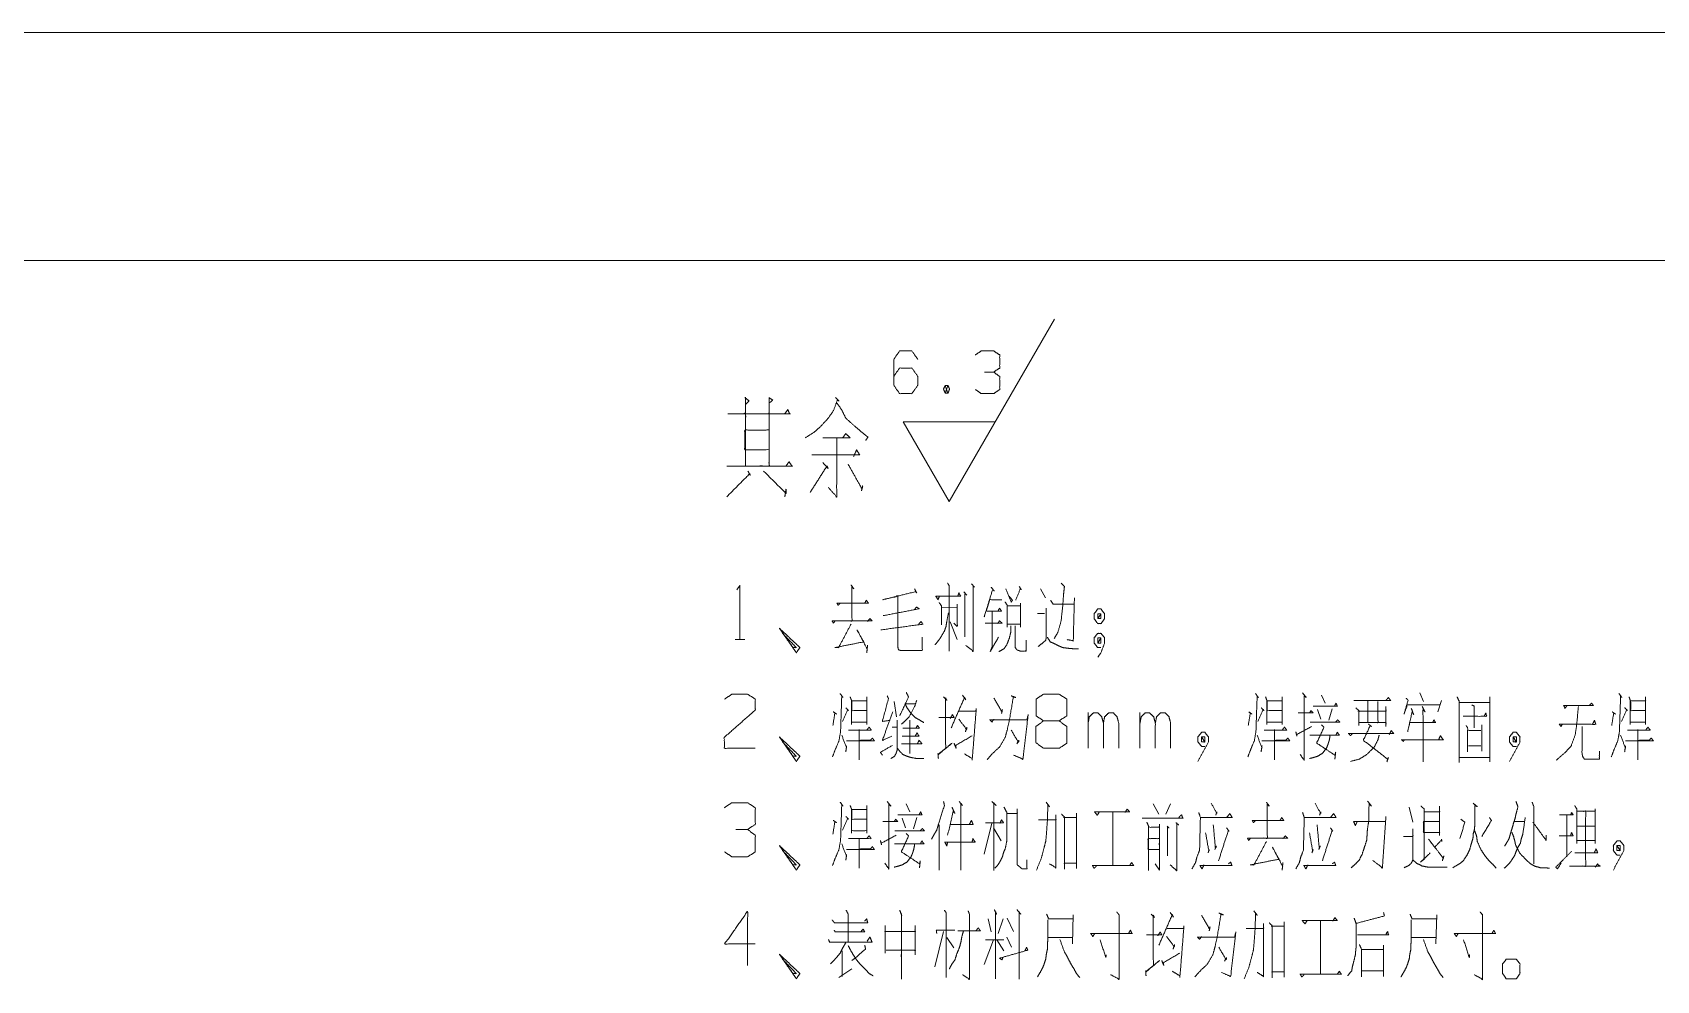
# Model space of a CAD drawing. Header units: millimetres. Extents: x 0 to 841, y 0 to 594.
# Drawn here: x 700.4 to 771.6, y 552.4 to 594 of the extents above; entities that cross this region are included whole.
import ezdxf

# ---------------------------------------------------------------- set-up
doc = ezdxf.new("R2010")
doc.units = ezdxf.units.MM
doc.layers.add('101', color=7, linetype='Continuous', true_color=0xffffff)

msp = doc.modelspace()

# ---------------------------------------------------------------- linework, layer by layer
at = {"layer": '101', "color": 133, "linetype": 'Continuous', "lineweight": 18}
for p, q in [((841, 594), (0, 594)), ((831, 584), (25, 584))]:
    msp.add_line(p, q, dxfattribs=at)
at = {"layer": '101', "color": 43, "linetype": 'Continuous', "lineweight": 18}
for p, q in [((740.567, 573.435), (745.183, 581.435)), ((740.387, 578.525), (740.512, 578.19)), ((738.548, 576.935), (742.587, 576.935)), ((740.567, 573.435), (738.548, 576.935))]:
    msp.add_line(p, q, dxfattribs=at)
at = {"layer": '101', "color": 72, "linetype": 'Continuous', "lineweight": 18}
for p, q in [((741.539, 569.838), (741.68, 569.688)), ((741.203, 569.488), (741.344, 569.338)), ((741.256, 569.388), (741.256, 567.513)), ((744.572, 569.613), (744.784, 569.213)), ((740.249, 568.788), (740.92, 568.813)), ((744.43, 568.538), (744.749, 568.538)), ((740.602, 568.163), (740.92, 567.388)), ((731.178, 567.388), (731.602, 567.388)), ((738.149, 564.675), (738.255, 564)), ((756.891, 564.95), (757.05, 564.6)), ((761.196, 565.05), (761.356, 564.675)), ((762.151, 564.725), (761.992, 564.225)), ((764.268, 564.875), (764.268, 562.025)), ((738.626, 564.575), (739.086, 564.575)), ((746.654, 562.625), (746.654, 564.2)), ((748.93, 562.625), (748.93, 564.2)), ((756.714, 564.325), (756.856, 563.9)), ((757.35, 564.35), (757.209, 563.85)), ((762.925, 564.625), (764.286, 564.625)), ((738.061, 563.55), (738.29, 563.55)), ((738.838, 563.85), (738.838, 562.4)), ((763.332, 563.4), (763.879, 563.4)), ((763.915, 563.65), (763.915, 562.5)), ((763.332, 562.725), (763.879, 562.725)), ((762.96, 562.225), (764.286, 562.225)), ((738.679, 560.188), (738.838, 559.838)), ((747.732, 559.838), (747.732, 557.488)), ((747.732, 559.813), (747.732, 557.488)), ((749.514, 560.188), (749.761, 559.738)), ((750.274, 560.188), (750.062, 559.738)), ((760.737, 560.038), (760.896, 559.388)), ((767.637, 559.688), (767.637, 557.863)), ((738.502, 559.563), (738.644, 559.138)), ((739.139, 559.588), (738.997, 559.088)), ((740.125, 559.263), (740.125, 557.288)), ((742.437, 559.338), (742.101, 557.988)), ((742.507, 559.138), (742.843, 558.563)), ((765.361, 559.413), (765.785, 559.413)), ((768.079, 559.213), (768.857, 559.213)), ((749.602, 557.563), (749.779, 557.288)), ((742.278, 555.15), (742.401, 554.575)), ((742.932, 555.15), (742.719, 554.5)), ((743.108, 555.175), (743.391, 554.6)), ((746.003, 555.325), (745.968, 554.05)), ((756.838, 555.075), (756.838, 552.725)), ((756.838, 555.05), (756.838, 552.725)), ((761.939, 555.325), (761.903, 554.05)), ((740.319, 554.6), (739.93, 553.05)), ((740.461, 554.325), (740.761, 553.875)), ((742.507, 554.225), (742.101, 553.15)), ((742.154, 554.225), (742.967, 554.225)), ((742.649, 554.225), (742.967, 553.75)), ((743.091, 554.35), (743.303, 553.9)), ((744.908, 554.325), (745.986, 554.325)), ((759.609, 554), (759.609, 552.625)), ((760.843, 554.325), (761.921, 554.325)), ((735.872, 553.75), (735.872, 552.625)), ((758.655, 553.8), (759.609, 553.8)), ((735.731, 552.575), (736.297, 552.95)), ((758.655, 552.875), (759.627, 552.875))]:
    msp.add_line(p, q, dxfattribs=at)
at = {"layer": '101', "color": 43, "linetype": 'Continuous', "lineweight": 18}
for points, knots in [([(738.135, 578.919), (738.386, 579.293), (738.929, 579.293), (739.193, 578.919), (739.193, 578.545), (738.929, 578.171), (738.386, 578.171), (738.135, 578.545), (738.135, 579.667), (738.386, 580.041), (738.929, 580.041), (739.193, 579.667)], [0, 0, 0.076957, 0.169761, 0.248073, 0.312018, 0.39033, 0.483134, 0.560091, 0.751927, 0.828884, 0.921688, 1, 1]), ([(742.514, 579.116), (742.778, 579.293), (742.778, 579.864), (742.514, 580.041), (741.971, 580.041), (741.706, 579.864)], [0, 0, 0.153866, 0.429852, 0.583718, 0.846134, 1, 1]), ([(741.72, 578.348), (741.971, 578.171), (742.514, 578.171), (742.778, 578.348), (742.778, 578.919), (742.514, 579.116), (742.11, 579.116)], [0, 0, 0.124117, 0.343691, 0.472437, 0.703366, 0.836716, 1, 1]), ([(740.387, 578.19), (740.512, 578.19), (740.582, 578.368), (740.512, 578.525), (740.387, 578.525), (740.318, 578.368), (740.387, 578.19), (740.512, 578.525)], [0, 0, 0.093979, 0.236785, 0.365932, 0.459911, 0.589083, 0.731911, 1, 1])]:
    msp.add_open_spline(points, degree=1, knots=knots, dxfattribs=at)
at = {"layer": '101', "color": 72, "linetype": 'Continuous', "lineweight": 18}
for points, knots in [([(731.607, 577.997), (731.793, 577.847), (731.634, 577.697), (731.634, 577.997), (731.634, 574.997), (731.634, 577.285), (730.865, 577.285), (733.596, 577.285), (732.668, 577.285), (732.668, 577.96), (732.668, 574.997), (732.668, 576.572), (731.607, 576.572), (731.607, 575.71), (732.668, 575.71), (732.668, 574.997), (730.812, 574.997), (733.675, 574.997), (733.543, 575.185), (733.41, 574.997)], [0, 0, 0.009717, 0.018621, 0.030837, 0.152991, 0.246133, 0.277439, 0.38863, 0.426414, 0.453899, 0.574526, 0.638658, 0.681838, 0.716958, 0.760138, 0.78915, 0.864715, 0.981302, 0.990651, 1, 1]), ([(732.694, 577.772), (732.827, 577.885), (732.668, 577.997)], [0, 0, 0.471566, 1, 1]), ([(733.357, 577.285), (733.49, 577.472), (733.569, 577.285)], [0, 0, 0.529982, 1, 1]), ([(735.579, 577.997), (735.738, 577.847), (735.658, 577.885), (735.499, 577.435), (735.234, 577.06), (734.916, 576.722), (734.624, 576.46), (734.253, 576.235)], [0, 0, 0.086302, 0.121013, 0.309412, 0.490684, 0.673771, 0.828652, 1, 1]), ([(735.632, 577.772), (735.844, 577.472), (736.029, 577.097), (736.401, 576.76), (736.851, 576.385), (736.984, 576.272), (737.01, 576.272), (736.904, 576.122)], [0, 0, 0.162722, 0.348021, 0.5702, 0.829894, 0.906884, 0.918639, 1, 1]), ([(735.022, 576.235), (736.215, 576.235), (736.029, 576.422), (735.897, 576.235)], [0, 0, 0.707431, 0.863863, 1, 1]), ([(735.632, 576.235), (735.632, 573.647), (735.261, 574.06)], [0, 0, 0.823414, 1, 1]), ([(734.545, 575.485), (736.639, 575.485), (736.507, 575.71), (736.374, 575.41)], [0, 0, 0.780464, 0.87778, 1, 1]), ([(731.74, 574.773), (731.846, 574.585), (731.819, 574.66), (730.812, 573.647)], [0, 0, 0.125023, 0.171185, 1, 1]), ([(732.429, 574.773), (733.41, 573.797), (733.41, 573.985), (733.357, 573.647)], [0, 0, 0.723271, 0.821334, 1, 1]), ([(735.022, 575.147), (735.261, 574.885), (735.208, 574.997), (734.465, 573.835)], [0, 0, 0.190881, 0.257794, 1, 1]), ([(736.136, 575.072), (736.745, 573.985), (736.772, 574.135), (736.719, 573.91)], [0, 0, 0.764777, 0.858208, 1, 1]), ([(731.249, 569.563), (731.39, 569.763), (731.39, 567.388)], [0, 0, 0.093489, 1, 1]), ([(736.261, 569.788), (736.385, 569.613), (736.297, 569.688), (736.297, 568.213), (735.431, 568.213), (737.18, 568.213), (737.092, 568.313), (736.986, 568.188)], [0, 0, 0.045417, 0.069984, 0.382582, 0.56612, 0.936965, 0.965252, 1, 1]), ([(740.496, 569.863), (740.567, 569.738), (740.567, 566.888)], [0, 0, 0.047975, 1, 1]), ([(741.61, 569.738), (741.61, 566.888), (741.291, 567.138)], [0, 0, 0.875671, 1, 1]), ([(742.401, 569.688), (742.543, 569.513), (742.472, 569.588), (742.101, 568.388), (742.348, 569.138), (742.879, 569.138)], [0, 0, 0.077466, 0.112963, 0.545476, 0.817422, 1, 1]), ([(743.639, 569.713), (743.727, 569.563), (743.692, 569.638), (743.48, 569.113)], [0, 0, 0.211476, 0.312205, 1, 1]), ([(745.473, 569.863), (745.615, 569.713), (745.579, 569.363), (745.544, 568.888), (745.473, 568.213), (745.332, 567.713), (745.173, 567.438)], [0, 0, 0.080836, 0.218775, 0.405549, 0.671669, 0.875424, 1, 1]), ([(735.784, 568.988), (735.696, 568.888), (735.643, 568.988), (737.021, 568.988), (736.933, 569.113), (736.862, 568.988)], [0, 0, 0.069441, 0.128327, 0.845618, 0.925277, 1, 1]), ([(739.05, 569.613), (739.139, 569.438), (739.086, 569.488), (737.654, 569.138), (738.308, 569.288), (738.308, 567.088), (738.343, 566.938), (738.432, 566.913), (739.386, 566.913), (739.386, 567.488)], [0, 0, 0.030685, 0.042091, 0.272773, 0.377792, 0.722121, 0.746237, 0.760614, 0.910003, 1, 1]), ([(740.125, 569.263), (740.072, 569.138), (739.983, 569.288), (741.062, 569.288), (740.991, 569.438), (740.938, 569.288)], [0, 0, 0.07925, 0.180886, 0.810331, 0.907132, 1, 1]), ([(740.125, 569.013), (740.231, 568.863), (740.231, 568.038)], [0, 0, 0.182122, 1, 1]), ([(740.92, 568.938), (740.92, 567.963), (740.761, 568.113)], [0, 0, 0.816816, 1, 1]), ([(743.02, 569.038), (743.108, 568.888), (743.108, 567.938), (743.108, 568.063), (743.692, 568.063), (743.692, 567.938), (743.692, 568.988), (743.692, 568.863), (743.091, 568.863)], [0, 0, 0.046643, 0.301112, 0.334588, 0.49082, 0.524296, 0.805552, 0.839029, 1, 1]), ([(743.055, 569.613), (743.285, 569.038), (743.338, 569.113), (743.197, 569.288)], [0, 0, 0.661528, 0.759639, 1, 1]), ([(745.014, 569.113), (745.12, 568.938), (746.039, 568.938)], [0, 0, 0.182075, 1, 1]), ([(746.056, 569.213), (746.003, 567.338), (745.738, 567.388)], [0, 0, 0.874237, 1, 1]), ([(735.554, 568.188), (735.484, 568.113), (735.431, 568.213)], [0, 0, 0.476601, 1, 1]), ([(737.672, 568.438), (739.245, 568.738), (739.139, 568.813), (739.015, 568.688)], [0, 0, 0.839673, 0.907756, 1, 1]), ([(740.531, 568.563), (740.461, 568.188), (740.425, 567.963), (740.355, 567.763), (740.178, 567.463), (740.09, 567.338), (739.948, 567.163)], [0, 0, 0.246556, 0.393718, 0.530769, 0.755724, 0.854645, 1, 1]), ([(742.136, 568.113), (742.879, 568.113), (742.773, 568.213), (742.684, 568.088)], [0, 0, 0.712971, 0.852994, 1, 1]), ([(742.225, 568.638), (742.861, 568.638), (742.773, 568.763), (742.702, 568.638)], [0, 0, 0.681955, 0.846062, 1, 1]), ([(742.454, 568.613), (742.454, 567.088), (742.366, 566.863), (742.72, 567.488)], [0, 0, 0.613745, 0.711026, 1, 1]), ([(744.819, 568.763), (744.819, 567.513), (744.802, 567.363), (744.66, 567.238), (744.466, 567.088)], [0, 0, 0.681101, 0.76339, 0.866223, 1, 1]), ([(747.219, 568.738), (747.078, 568.738), (746.919, 568.513), (746.919, 568.313), (747.078, 568.088), (747.219, 568.088), (747.378, 568.313), (747.378, 568.513), (747.219, 568.738)], [0, 0, 0.079208, 0.233591, 0.345617, 0.5, 0.579208, 0.733591, 0.845617, 1, 1]), ([(747.078, 568.513), (747.078, 568.313), (747.219, 568.513), (747.078, 568.513)], [0, 0, 0.341092, 0.758831, 1, 1]), ([(747.078, 568.313), (747.219, 568.313), (747.219, 568.513)], [0, 0, 0.414194, 1, 1]), ([(733.26, 567.663), (733.861, 567.038), (733.72, 567.038), (733.119, 567.888), (733.861, 566.813), (734.02, 567.038), (733.119, 567.888)], [0, 0, 0.178029, 0.207058, 0.420794, 0.68903, 0.74561, 1, 1]), ([(736.261, 568.063), (735.713, 567.038), (735.554, 567.038), (736.809, 567.288), (736.526, 567.813), (736.968, 566.988), (736.986, 567.138), (736.951, 566.813)], [0, 0, 0.252048, 0.286547, 0.564048, 0.693374, 0.89634, 0.929099, 1, 1]), ([(737.566, 567.813), (739.404, 568.063), (739.333, 568.188), (739.227, 568.063)], [0, 0, 0.857802, 0.924211, 1, 1]), ([(743.267, 567.988), (743.267, 567.713), (743.197, 567.438), (743.091, 567.163), (742.967, 566.988), (742.737, 566.863)], [0, 0, 0.206837, 0.420399, 0.642091, 0.803271, 1, 1]), ([(743.462, 567.988), (743.462, 567.038), (743.533, 566.938), (743.674, 566.888), (743.939, 566.888), (743.939, 567.363)], [0, 0, 0.484051, 0.546478, 0.622896, 0.757964, 1, 1]), ([(747.219, 567.038), (747.078, 567.038), (746.919, 567.238), (746.919, 567.463), (747.078, 567.663), (747.219, 567.663), (747.378, 567.463), (747.378, 567.238), (747.219, 566.813), (747.078, 566.613)], [0, 0, 0.06432, 0.180565, 0.282931, 0.39919, 0.46351, 0.57977, 0.682136, 0.888573, 1, 1]), ([(744.872, 567.488), (744.996, 567.288), (745.173, 567.213), (745.367, 567.113), (745.544, 567.038), (745.738, 567.013), (745.986, 566.988), (746.233, 566.988)], [0, 0, 0.153703, 0.279209, 0.422086, 0.547592, 0.675689, 0.838256, 1, 1]), ([(747.219, 567.463), (747.078, 567.463), (747.078, 567.238)], [0, 0, 0.385874, 1, 1]), ([(747.219, 567.238), (747.219, 567.463), (747.078, 567.238), (747.219, 567.238)], [0, 0, 0.355955, 0.776343, 1, 1]), ([(730.719, 564.775), (731.037, 565), (731.726, 565), (732.062, 564.775), (732.062, 564.3), (730.701, 563.1), (730.719, 562.625), (732.062, 562.625)], [0, 0, 0.069694, 0.192976, 0.265277, 0.35023, 0.674739, 0.759751, 1, 1]), ([(735.784, 565.025), (735.908, 564.85), (735.855, 564.925), (735.802, 563.35), (735.731, 562.95), (735.572, 562.575), (735.448, 562.25)], [0, 0, 0.070416, 0.100591, 0.618402, 0.75188, 0.885731, 1, 1]), ([(736.226, 564.875), (736.279, 564.725), (736.279, 563.675), (736.279, 563.775), (736.951, 563.775), (736.951, 563.675), (736.951, 564.875), (736.951, 564.7), (736.297, 564.7), (736.297, 564.275), (736.933, 564.275)], [0, 0, 0.030768, 0.233824, 0.253163, 0.383044, 0.402383, 0.634444, 0.668286, 0.794761, 0.876946, 1, 1]), ([(737.848, 564.925), (737.901, 564.8), (737.636, 563.8), (737.972, 563.85)], [0, 0, 0.089908, 0.775109, 1, 1]), ([(738.679, 565.075), (738.785, 564.875), (738.396, 564.05)], [0, 0, 0.198845, 1, 1]), ([(739.139, 564.725), (739.05, 564.45), (738.803, 564), (738.661, 563.85), (738.467, 563.675)], [0, 0, 0.227425, 0.631763, 0.794072, 1, 1]), ([(740.319, 564.875), (740.461, 564.725), (740.408, 564.825), (740.408, 562.625), (740.072, 562.35), (740.69, 562.85), (740.09, 562.35), (740.072, 562.4), (740.09, 562.175)], [0, 0, 0.042859, 0.066393, 0.523849, 0.614109, 0.779502, 0.94205, 0.953075, 1, 1]), ([(741.15, 564.95), (741.291, 564.75), (741.238, 564.85), (740.655, 563.525)], [0, 0, 0.135639, 0.198316, 1, 1]), ([(743.285, 564.925), (743.48, 564.85), (743.374, 564.875), (743.214, 563.9), (743.108, 563.425), (743.02, 563.1), (742.79, 562.7), (742.472, 562.4), (742.225, 562.125)], [0, 0, 0.061331, 0.09339, 0.384187, 0.527457, 0.626595, 0.762389, 0.891115, 1, 1]), ([(742.525, 564.825), (742.879, 564.225), (742.896, 564.325), (742.861, 564.15)], [0, 0, 0.713161, 0.817163, 1, 1]), ([(744.696, 563.825), (744.377, 564.05), (744.377, 564.775), (744.696, 565), (745.385, 565), (745.721, 564.775), (745.721, 564.05), (745.385, 563.825), (744.696, 563.825), (744.36, 563.575), (744.36, 562.875), (744.696, 562.625), (745.385, 562.625), (745.721, 562.85), (745.721, 563.575), (745.385, 563.825)], [0, 0, 0.047573, 0.136086, 0.183663, 0.26782, 0.317167, 0.40568, 0.455025, 0.539182, 0.5903, 0.67576, 0.726875, 0.811032, 0.860377, 0.94889, 1, 1]), ([(753.996, 565.025), (754.12, 564.85), (754.067, 564.925), (754.013, 563.35), (753.943, 562.95), (753.784, 562.575), (753.66, 562.25)], [0, 0, 0.070431, 0.100606, 0.618414, 0.751891, 0.885742, 1, 1]), ([(754.438, 564.875), (754.491, 564.725), (754.491, 563.675), (754.491, 563.775), (755.162, 563.775), (755.162, 563.675), (755.162, 564.875), (755.162, 564.7), (754.508, 564.7), (754.508, 564.275), (755.145, 564.275)], [0, 0, 0.030763, 0.233824, 0.253163, 0.383047, 0.402387, 0.634452, 0.668295, 0.794757, 0.876944, 1, 1]), ([(756.06, 565.05), (756.219, 564.85), (756.131, 564.925), (756.131, 562.1), (755.954, 562.35)], [0, 0, 0.072962, 0.106056, 0.912586, 1, 1]), ([(758.301, 564.725), (759.91, 564.725), (759.821, 564.85), (759.715, 564.725)], [0, 0, 0.835382, 0.91486, 1, 1]), ([(758.39, 564.4), (758.531, 564.275), (758.531, 563.625), (758.531, 563.75), (759.715, 563.75), (759.715, 563.575), (759.715, 564.45), (759.715, 564.25), (758.478, 564.25), (758.92, 564.25), (758.92, 564.7), (758.92, 563.75), (759.362, 563.75), (759.362, 564.675)], [0, 0, 0.024057, 0.106924, 0.122857, 0.273834, 0.296143, 0.407698, 0.433196, 0.59093, 0.64726, 0.704629, 0.825743, 0.882074, 1, 1]), ([(760.596, 564.825), (760.684, 564.725), (760.507, 564.125), (760.648, 564.525), (762.063, 564.525)], [0, 0, 0.051387, 0.292224, 0.455574, 1, 1]), ([(762.837, 564.875), (762.925, 564.675), (762.925, 562)], [0, 0, 0.075568, 1, 1]), ([(769.931, 565.025), (770.055, 564.85), (770.002, 564.925), (769.949, 563.35), (769.878, 562.95), (769.719, 562.575), (769.595, 562.25)], [0, 0, 0.070416, 0.100591, 0.618402, 0.75188, 0.885731, 1, 1]), ([(770.373, 564.875), (770.426, 564.725), (770.426, 563.675), (770.426, 563.775), (771.098, 563.775), (771.098, 563.675), (771.098, 564.875), (771.098, 564.7), (770.444, 564.7), (770.444, 564.275), (771.08, 564.275)], [0, 0, 0.030768, 0.233824, 0.253163, 0.383044, 0.402383, 0.634444, 0.668286, 0.794761, 0.876946, 1, 1]), ([(735.484, 564.225), (735.625, 564.125), (735.554, 564.175), (735.466, 563.625)], [0, 0, 0.212011, 0.318031, 1, 1]), ([(736.032, 564.4), (736.155, 564.275), (736.12, 564.325), (735.89, 563.8)], [0, 0, 0.217055, 0.292592, 1, 1]), ([(738.096, 564.225), (737.636, 562.975), (738.043, 563.15)], [0, 0, 0.750557, 1, 1]), ([(738.626, 564.575), (738.732, 564.375), (738.891, 564.15), (739.068, 563.975), (739.245, 563.875), (739.457, 563.75)], [0, 0, 0.188615, 0.418274, 0.625573, 0.794774, 1, 1]), ([(740.107, 563.975), (740.779, 563.975), (740.708, 564.1), (740.602, 563.925)], [0, 0, 0.658509, 0.799323, 1, 1]), ([(741.009, 564.25), (741.733, 564.25), (741.751, 564.35), (741.574, 562.125), (741.574, 562.175), (741.238, 562.375)], [0, 0, 0.207107, 0.236126, 0.873994, 0.888289, 1, 1]), ([(742.525, 563.9), (742.437, 563.775), (742.348, 563.875), (743.974, 563.875), (744.027, 564.1), (743.798, 562.15), (743.391, 562.325)], [0, 0, 0.03365, 0.062983, 0.420371, 0.47118, 0.902722, 1, 1]), ([(746.654, 563.725), (746.707, 564), (746.884, 564.175), (747.078, 564.175), (747.255, 564), (747.325, 563.725), (747.325, 562.625)], [0, 0, 0.118878, 0.224462, 0.306973, 0.412557, 0.533081, 1, 1]), ([(747.325, 563.725), (747.378, 564), (747.555, 564.175), (747.767, 564.175), (747.926, 564), (747.997, 563.725), (747.997, 562.625)], [0, 0, 0.118603, 0.223944, 0.313758, 0.413912, 0.534159, 1, 1]), ([(748.93, 563.725), (748.983, 564), (749.16, 564.175), (749.355, 564.175), (749.531, 564), (749.602, 563.725), (749.602, 562.625)], [0, 0, 0.118878, 0.224462, 0.306973, 0.412557, 0.533081, 1, 1]), ([(749.602, 563.725), (749.655, 564), (749.832, 564.175), (750.044, 564.175), (750.203, 564), (750.274, 563.725), (750.274, 562.625)], [0, 0, 0.118603, 0.223944, 0.313758, 0.413912, 0.534159, 1, 1]), ([(753.695, 564.225), (753.837, 564.125), (753.766, 564.175), (753.678, 563.625)], [0, 0, 0.212062, 0.318149, 1, 1]), ([(754.243, 564.4), (754.367, 564.275), (754.332, 564.325), (754.102, 563.8)], [0, 0, 0.217098, 0.292685, 1, 1]), ([(755.866, 564.175), (756.52, 564.175), (756.431, 564.275), (756.361, 564.175)], [0, 0, 0.718713, 0.8654, 1, 1]), ([(756.52, 564.475), (757.58, 564.475), (757.527, 564.6), (757.457, 564.475)], [0, 0, 0.791471, 0.892813, 1, 1]), ([(760.825, 564.375), (760.931, 564.1), (760.861, 564.225), (760.666, 563.35), (760.755, 563.75), (761.886, 563.75), (761.815, 563.875), (761.762, 563.75)], [0, 0, 0.093419, 0.138932, 0.423041, 0.552882, 0.911436, 0.956959, 1, 1]), ([(761.303, 564.45), (761.426, 564.225), (761.338, 564.325), (761.338, 562.025)], [0, 0, 0.095447, 0.145057, 1, 1]), ([(763.102, 564.025), (764.127, 564.025), (764.092, 564.175), (764.021, 564.025)], [0, 0, 0.762114, 0.876699, 1, 1]), ([(763.473, 564.525), (763.579, 564.475), (763.579, 563.525)], [0, 0, 0.10983, 1, 1]), ([(768.15, 564.45), (768.079, 563.675), (768.008, 563.2), (767.831, 562.725), (767.584, 562.45), (767.177, 562.1)], [0, 0, 0.291292, 0.471044, 0.660737, 0.799209, 1, 1]), ([(767.655, 564.5), (767.566, 564.375), (767.513, 564.5), (768.804, 564.5), (768.733, 564.6), (768.644, 564.525)], [0, 0, 0.084223, 0.158914, 0.868837, 0.936221, 1, 1]), ([(769.631, 564.225), (769.772, 564.125), (769.701, 564.175), (769.613, 563.625)], [0, 0, 0.212011, 0.318031, 1, 1]), ([(770.179, 564.4), (770.302, 564.275), (770.267, 564.325), (770.037, 563.8)], [0, 0, 0.217055, 0.292592, 1, 1]), ([(736.067, 562.95), (737.286, 562.95), (737.198, 563.075), (737.11, 562.975), (736.615, 562.975), (736.615, 563.45), (736.615, 562.125)], [0, 0, 0.320859, 0.361137, 0.396249, 0.526455, 0.651418, 1, 1]), ([(736.155, 563.425), (737.145, 563.425), (737.057, 563.55), (736.968, 563.45)], [0, 0, 0.775507, 0.895428, 1, 1]), ([(738.29, 563.85), (738.29, 562.575), (738.237, 562.4), (738.167, 562.275), (738.008, 562.175)], [0, 0, 0.712568, 0.814757, 0.895025, 1, 1]), ([(738.502, 563.15), (739.245, 563.15), (739.156, 563.3), (739.086, 563.175)], [0, 0, 0.700333, 0.864538, 1, 1]), ([(738.538, 563.5), (739.262, 563.5), (739.174, 563.625), (739.121, 563.525)], [0, 0, 0.731273, 0.885782, 1, 1]), ([(740.991, 563.9), (741.327, 563.45), (741.344, 563.55), (741.274, 563.35)], [0, 0, 0.641559, 0.757594, 1, 1]), ([(743.285, 563.425), (743.603, 562.875), (743.621, 562.975), (743.533, 562.825)], [0, 0, 0.69748, 0.808944, 1, 1]), ([(751.772, 562.7), (751.631, 562.7), (751.472, 562.9), (751.472, 563.125), (751.631, 563.325), (751.772, 563.325), (751.931, 563.125), (751.931, 562.9), (751.472, 562.05)], [0, 0, 0.057342, 0.160987, 0.252231, 0.355876, 0.413218, 0.516864, 0.608107, 1, 1]), ([(754.279, 562.95), (755.498, 562.95), (755.41, 563.075), (755.321, 562.975), (754.827, 562.975), (754.827, 563.45), (754.827, 562.125)], [0, 0, 0.320851, 0.361131, 0.396245, 0.526434, 0.651403, 1, 1]), ([(754.367, 563.425), (755.357, 563.425), (755.268, 563.55), (755.18, 563.45)], [0, 0, 0.775478, 0.895432, 1, 1]), ([(755.76, 563.35), (755.813, 563.15), (755.795, 563.225), (756.449, 563.575)], [0, 0, 0.201719, 0.276837, 1, 1]), ([(756.378, 563.2), (757.669, 563.2), (757.58, 563.325), (757.527, 563.225)], [0, 0, 0.828925, 0.927287, 1, 1]), ([(756.396, 563.775), (757.686, 563.775), (757.598, 563.875), (757.51, 563.775)], [0, 0, 0.828581, 0.91429, 1, 1]), ([(756.891, 563.65), (756.997, 563.55), (756.679, 562.85), (757.474, 562.325), (757.51, 562.45), (757.474, 562.15)], [0, 0, 0.063393, 0.39775, 0.812159, 0.868646, 1, 1]), ([(758.248, 563.275), (758.16, 563.175), (758.072, 563.275), (760.051, 563.275), (759.945, 563.4), (759.857, 563.225)], [0, 0, 0.051204, 0.102407, 0.861896, 0.924786, 1, 1]), ([(758.955, 563.675), (759.079, 563.575), (759.026, 563.625), (758.726, 562.975), (759.786, 562.15), (759.821, 562.225), (759.751, 562.025)], [0, 0, 0.061492, 0.089666, 0.366501, 0.885923, 0.91798, 1, 1]), ([(763.225, 563.625), (763.296, 563.525), (763.296, 562.475)], [0, 0, 0.104451, 1, 1]), ([(765.431, 562.7), (765.29, 562.7), (765.131, 562.9), (765.131, 563.125), (765.29, 563.325), (765.431, 563.325), (765.59, 563.125), (765.59, 562.9), (765.131, 562.05)], [0, 0, 0.057342, 0.160987, 0.252231, 0.355876, 0.413218, 0.516864, 0.608107, 1, 1]), ([(767.443, 563.675), (767.39, 563.575), (767.319, 563.675), (768.91, 563.675), (768.857, 563.85), (768.768, 563.675)], [0, 0, 0.051323, 0.106857, 0.828185, 0.911099, 1, 1]), ([(768.309, 563.575), (768.309, 562.4), (768.344, 562.25), (768.415, 562.15), (769.069, 562.15), (769.069, 562.5)], [0, 0, 0.478505, 0.541254, 0.591128, 0.857469, 1, 1]), ([(770.214, 562.95), (771.434, 562.95), (771.345, 563.075), (771.257, 562.975), (770.762, 562.975), (770.762, 563.45), (770.762, 562.125)], [0, 0, 0.320859, 0.361137, 0.396249, 0.526455, 0.651418, 1, 1]), ([(770.302, 563.425), (771.292, 563.425), (771.204, 563.55), (771.115, 563.45)], [0, 0, 0.775507, 0.895428, 1, 1]), ([(733.26, 562.9), (733.861, 562.275), (733.72, 562.275), (733.119, 563.125), (733.861, 562.05), (734.02, 562.275), (733.119, 563.125)], [0, 0, 0.178029, 0.207058, 0.420794, 0.68903, 0.74561, 1, 1]), ([(735.855, 563.2), (736.067, 562.625), (736.067, 562.725), (736.032, 562.475)], [0, 0, 0.634833, 0.738426, 1, 1]), ([(737.636, 562.325), (737.548, 562.45), (738.078, 562.75)], [0, 0, 0.200792, 1, 1]), ([(738.29, 562.625), (738.414, 562.475), (738.538, 562.35), (738.714, 562.275), (738.874, 562.225), (739.139, 562.175), (739.457, 562.175)], [0, 0, 0.147636, 0.281189, 0.426932, 0.553549, 0.758427, 1, 1]), ([(738.467, 562.825), (739.368, 562.825), (739.245, 562.975), (739.174, 562.825)], [0, 0, 0.714448, 0.868579, 1, 1]), ([(740.779, 562.85), (740.867, 562.625), (740.85, 562.75), (741.574, 563.175)], [0, 0, 0.200083, 0.304562, 1, 1]), ([(751.631, 562.9), (751.772, 562.9), (751.631, 563.125), (751.631, 562.9)], [0, 0, 0.223684, 0.644068, 1, 1]), ([(751.772, 562.9), (751.772, 563.125), (751.631, 563.125)], [0, 0, 0.614083, 1, 1]), ([(754.067, 563.2), (754.279, 562.625), (754.279, 562.725), (754.243, 562.475)], [0, 0, 0.634825, 0.738417, 1, 1]), ([(757.262, 563.175), (757.227, 562.975), (757.174, 562.8), (757.103, 562.625), (756.926, 562.4), (756.714, 562.275), (756.555, 562.225), (756.361, 562.175)], [0, 0, 0.137739, 0.261743, 0.389762, 0.583791, 0.750735, 0.863828, 1, 1]), ([(759.415, 563.2), (759.362, 563), (759.203, 562.675), (758.867, 562.35), (758.549, 562.15), (758.16, 562.05)], [0, 0, 0.114092, 0.313625, 0.571346, 0.778586, 1, 1]), ([(760.525, 563), (760.472, 562.925), (760.401, 563), (762.222, 563), (762.098, 563.175), (762.027, 563)], [0, 0, 0.037988, 0.0806, 0.833341, 0.921965, 1, 1]), ([(765.29, 562.9), (765.431, 562.9), (765.29, 563.125), (765.29, 562.9)], [0, 0, 0.223684, 0.644068, 1, 1]), ([(765.431, 562.9), (765.431, 563.125), (765.29, 563.125)], [0, 0, 0.614083, 1, 1]), ([(770.002, 563.2), (770.214, 562.625), (770.214, 562.725), (770.179, 562.475)], [0, 0, 0.634833, 0.738426, 1, 1]), ([(731.726, 559.063), (732.062, 559.288), (732.062, 560.013), (731.726, 560.238), (731.037, 560.238), (730.701, 560.013)], [0, 0, 0.153875, 0.429844, 0.583728, 0.846116, 1, 1]), ([(735.784, 560.263), (735.908, 560.088), (735.855, 560.163), (735.802, 558.588), (735.731, 558.188), (735.572, 557.813), (735.448, 557.488)], [0, 0, 0.070416, 0.100591, 0.618402, 0.75188, 0.885731, 1, 1]), ([(736.226, 560.113), (736.279, 559.963), (736.279, 558.913), (736.279, 559.013), (736.951, 559.013), (736.951, 558.913), (736.951, 560.113), (736.951, 559.938), (736.297, 559.938), (736.297, 559.513), (736.933, 559.513)], [0, 0, 0.030768, 0.233824, 0.253163, 0.383044, 0.402383, 0.634444, 0.668286, 0.794761, 0.876946, 1, 1]), ([(737.848, 560.288), (738.008, 560.088), (737.919, 560.163), (737.919, 557.338), (737.742, 557.588)], [0, 0, 0.072962, 0.106056, 0.912586, 1, 1]), ([(738.308, 559.713), (739.368, 559.713), (739.315, 559.838), (739.245, 559.713)], [0, 0, 0.791447, 0.892785, 1, 1]), ([(740.319, 560.288), (740.355, 560.113), (740.107, 559.338), (740.019, 559.038), (739.913, 558.863), (739.789, 558.638)], [0, 0, 0.101077, 0.561673, 0.738754, 0.854617, 1, 1]), ([(740.69, 560.038), (740.814, 559.763), (740.743, 559.863), (740.496, 558.813)], [0, 0, 0.200654, 0.282148, 1, 1]), ([(741.009, 560.288), (741.15, 560.113), (741.079, 560.188), (741.079, 557.288)], [0, 0, 0.069694, 0.101621, 1, 1]), ([(742.437, 560.288), (742.631, 560.113), (742.525, 560.213), (742.525, 557.263)], [0, 0, 0.077906, 0.121312, 1, 1]), ([(742.967, 560.038), (743.091, 559.813), (743.091, 558.563), (743.02, 558.213), (742.949, 558.063), (742.896, 557.863), (742.808, 557.688), (742.702, 557.513), (742.56, 557.363)], [0, 0, 0.090306, 0.529918, 0.655495, 0.713809, 0.786578, 0.855528, 0.927498, 1, 1]), ([(743.108, 559.763), (743.55, 559.763), (743.55, 559.963), (743.55, 557.513), (743.674, 557.413), (743.762, 557.338), (743.974, 557.338), (743.974, 557.738)], [0, 0, 0.111048, 0.161314, 0.777053, 0.817045, 0.846177, 0.899477, 1, 1]), ([(744.819, 560.263), (744.961, 560.063), (744.89, 560.163), (744.872, 559.488), (744.837, 558.988), (744.802, 558.563), (744.713, 558.213), (744.589, 557.763), (744.395, 557.288)], [0, 0, 0.073962, 0.110938, 0.314854, 0.466242, 0.595035, 0.704047, 0.844997, 1, 1]), ([(744.483, 559.488), (745.243, 559.488), (745.243, 559.688), (745.243, 557.388), (744.961, 557.563)], [0, 0, 0.211547, 0.267219, 0.907418, 1, 1]), ([(745.491, 559.738), (745.615, 559.613), (745.615, 557.338), (745.615, 557.588), (746.145, 557.588), (746.145, 557.363), (746.145, 559.763), (746.145, 559.588), (745.579, 559.588)], [0, 0, 0.026664, 0.371529, 0.409424, 0.489803, 0.523913, 0.887729, 0.914257, 1, 1]), ([(747.149, 559.838), (747.06, 559.688), (746.937, 559.838), (748.474, 559.838), (748.368, 559.963), (748.28, 559.813)], [0, 0, 0.077572, 0.164197, 0.849375, 0.922431, 1, 1]), ([(749.019, 559.563), (750.804, 559.563), (750.751, 559.713), (750.627, 559.588)], [0, 0, 0.842008, 0.917037, 1, 1]), ([(751.507, 559.813), (751.578, 559.588), (751.543, 558.163), (751.419, 557.838), (751.366, 557.613), (751.207, 557.338)], [0, 0, 0.092204, 0.64947, 0.785427, 0.875797, 1, 1]), ([(751.578, 559.588), (752.974, 559.588), (752.868, 559.763), (752.727, 559.588)], [0, 0, 0.764725, 0.876781, 1, 1]), ([(752.055, 560.213), (752.303, 559.763), (752.303, 559.838), (752.25, 559.688)], [0, 0, 0.686918, 0.787226, 1, 1]), ([(754.473, 560.263), (754.597, 560.088), (754.508, 560.163), (754.508, 558.688), (753.642, 558.688), (755.392, 558.688), (755.304, 558.788), (755.198, 558.663)], [0, 0, 0.045427, 0.069993, 0.382585, 0.566139, 0.936978, 0.965263, 1, 1]), ([(756.06, 559.813), (756.131, 559.588), (756.096, 558.163), (755.972, 557.838), (755.919, 557.613), (755.76, 557.338)], [0, 0, 0.092195, 0.649464, 0.785433, 0.875796, 1, 1]), ([(756.131, 559.588), (757.527, 559.588), (757.421, 559.763), (757.28, 559.588)], [0, 0, 0.764717, 0.87679, 1, 1]), ([(756.608, 560.213), (756.856, 559.763), (756.856, 559.838), (756.803, 559.688)], [0, 0, 0.686893, 0.787197, 1, 1]), ([(758.902, 560.313), (759.079, 560.088), (758.973, 560.188), (758.955, 559.413), (758.902, 559.088), (758.885, 558.813), (758.867, 558.588), (758.779, 558.313), (758.672, 557.988), (758.549, 557.738), (758.39, 557.563), (758.195, 557.388)], [0, 0, 0.083055, 0.125352, 0.350345, 0.445932, 0.525914, 0.591415, 0.675254, 0.774488, 0.855443, 0.924085, 1, 1]), ([(761.249, 560.088), (761.391, 559.963), (761.391, 557.763), (761.232, 557.638), (761.656, 558.038)], [0, 0, 0.05947, 0.752576, 0.816318, 1, 1]), ([(761.391, 559.838), (762.063, 559.838), (762.063, 560.088), (762.063, 558.813), (762.063, 558.938), (761.356, 558.938), (761.356, 559.413), (762.063, 559.413)], [0, 0, 0.159506, 0.218876, 0.521679, 0.551369, 0.719279, 0.83209, 1, 1]), ([(763.544, 560.213), (763.72, 560.063), (763.614, 560.113), (763.614, 559.363), (763.597, 559.088), (763.544, 558.888), (763.526, 558.663), (763.455, 558.438), (763.385, 558.188), (763.278, 557.963), (763.102, 557.688), (762.943, 557.563), (762.642, 557.388)], [0, 0, 0.067617, 0.10182, 0.320574, 0.400948, 0.461286, 0.527119, 0.595913, 0.671686, 0.744234, 0.839572, 0.898583, 1, 1]), ([(765.414, 560.288), (765.502, 560.063), (765.414, 559.738), (765.378, 559.563), (765.307, 559.338), (765.237, 559.088), (765.166, 558.863), (765.113, 558.663), (765.025, 558.513), (764.919, 558.338)], [0, 0, 0.116535, 0.278924, 0.365, 0.478693, 0.603961, 0.717655, 0.817409, 0.901341, 1, 1]), ([(766.121, 560.263), (766.191, 560.088), (766.191, 557.563)], [0, 0, 0.069549, 1, 1]), ([(767.319, 559.713), (767.92, 559.713), (767.849, 559.813), (767.814, 559.688)], [0, 0, 0.704256, 0.84778, 1, 1]), ([(767.991, 560.113), (768.079, 559.963), (768.079, 558.463), (768.079, 558.588), (768.892, 558.588), (768.892, 558.463), (768.892, 559.963), (768.892, 559.863), (768.079, 559.863), (768.468, 559.863), (768.468, 557.463), (767.761, 557.463), (769.104, 557.463), (769.016, 557.513), (768.998, 557.563), (768.892, 557.413)], [0, 0, 0.016857, 0.162102, 0.174207, 0.252929, 0.265034, 0.410279, 0.419962, 0.498685, 0.536337, 0.768727, 0.837186, 0.967251, 0.977078, 0.982212, 1, 1]), ([(730.719, 558.088), (731.037, 557.863), (731.726, 557.863), (732.062, 558.088), (732.062, 558.813), (731.726, 559.063), (731.213, 559.063)], [0, 0, 0.124119, 0.343684, 0.472445, 0.703374, 0.836742, 1, 1]), ([(735.484, 559.463), (735.625, 559.363), (735.554, 559.413), (735.466, 558.863)], [0, 0, 0.212011, 0.318031, 1, 1]), ([(736.032, 559.638), (736.155, 559.513), (736.12, 559.563), (735.89, 559.038)], [0, 0, 0.217055, 0.292592, 1, 1]), ([(737.654, 559.413), (738.308, 559.413), (738.22, 559.513), (738.149, 559.413)], [0, 0, 0.718739, 0.865413, 1, 1]), ([(738.184, 559.013), (739.474, 559.013), (739.386, 559.113), (739.298, 559.013)], [0, 0, 0.82861, 0.914287, 1, 1]), ([(740.62, 559.288), (741.61, 559.288), (741.539, 559.463), (741.45, 559.288)], [0, 0, 0.720068, 0.857373, 1, 1]), ([(742.154, 559.363), (742.949, 559.363), (742.861, 559.488), (742.79, 559.338)], [0, 0, 0.713802, 0.8512, 1, 1]), ([(749.231, 559.388), (749.302, 559.213), (749.302, 557.263), (749.302, 559.163), (749.779, 559.163), (749.779, 559.288), (749.779, 557.288), (749.779, 558.663), (749.284, 558.663), (749.284, 558.188), (749.761, 558.188)], [0, 0, 0.019944, 0.226008, 0.426785, 0.477216, 0.490427, 0.701772, 0.847072, 0.899373, 0.949569, 1, 1]), ([(750.115, 559.213), (750.203, 559.138), (750.132, 559.163), (750.132, 557.913)], [0, 0, 0.080447, 0.132481, 1, 1]), ([(750.503, 559.363), (750.627, 559.263), (750.539, 559.338), (750.539, 557.263), (750.256, 557.513)], [0, 0, 0.058318, 0.100803, 0.861587, 1, 1]), ([(752.144, 559.263), (752.232, 558.288), (752.285, 558.338), (752.214, 558.188)], [0, 0, 0.803955, 0.863804, 1, 1]), ([(752.727, 559.138), (752.833, 558.988), (752.798, 559.013), (752.373, 557.688)], [0, 0, 0.113518, 0.140255, 1, 1]), ([(753.996, 559.463), (753.907, 559.363), (753.854, 559.463), (755.233, 559.463), (755.145, 559.588), (755.074, 559.463)], [0, 0, 0.069413, 0.12832, 0.84562, 0.925255, 1, 1]), ([(756.697, 559.263), (756.785, 558.288), (756.838, 558.338), (756.767, 558.188)], [0, 0, 0.803955, 0.863804, 1, 1]), ([(757.28, 559.138), (757.386, 558.988), (757.35, 559.013), (756.926, 557.688)], [0, 0, 0.113541, 0.140319, 1, 1]), ([(758.443, 559.388), (758.372, 559.238), (758.301, 559.413), (759.698, 559.413)], [0, 0, 0.094701, 0.202496, 1, 1]), ([(759.715, 559.638), (759.556, 557.388), (759.132, 557.713)], [0, 0, 0.808456, 1, 1]), ([(760.489, 558.763), (760.896, 558.763), (760.896, 559.088), (760.896, 557.738), (760.825, 557.588), (760.719, 557.488), (760.507, 557.388)], [0, 0, 0.154722, 0.278403, 0.792178, 0.855281, 0.910764, 1, 1]), ([(762.996, 559.513), (763.172, 559.388), (762.96, 558.663)], [0, 0, 0.222775, 1, 1]), ([(763.597, 559.013), (763.685, 558.788), (763.72, 558.538), (763.862, 558.213), (764.038, 557.938), (764.198, 557.738), (764.374, 557.563), (764.551, 557.363)], [0, 0, 0.124165, 0.25388, 0.43593, 0.603836, 0.73511, 0.862884, 1, 1]), ([(764.251, 559.588), (764.339, 559.463), (763.915, 558.763)], [0, 0, 0.157577, 1, 1]), ([(765.82, 559.588), (765.714, 558.863), (765.643, 558.638), (765.608, 558.463), (765.502, 558.288), (765.414, 558.088), (765.361, 557.938), (765.237, 557.738), (765.131, 557.588), (764.901, 557.363)], [0, 0, 0.296655, 0.392149, 0.464434, 0.547268, 0.6358, 0.700204, 0.795433, 0.869792, 1, 1]), ([(766.156, 559.388), (766.739, 558.588), (766.739, 558.813)], [0, 0, 0.814841, 1, 1]), ([(733.26, 558.138), (733.861, 557.513), (733.72, 557.513), (733.119, 558.363), (733.861, 557.288), (734.02, 557.513), (733.119, 558.363)], [0, 0, 0.178029, 0.207058, 0.420794, 0.68903, 0.74561, 1, 1]), ([(735.855, 558.438), (736.067, 557.863), (736.067, 557.963), (736.032, 557.713)], [0, 0, 0.634833, 0.738426, 1, 1]), ([(736.067, 558.188), (737.286, 558.188), (737.198, 558.313), (737.11, 558.213), (736.615, 558.213), (736.615, 558.688), (736.615, 557.363)], [0, 0, 0.320859, 0.361137, 0.396249, 0.526455, 0.651418, 1, 1]), ([(736.155, 558.663), (737.145, 558.663), (737.057, 558.788), (736.968, 558.688)], [0, 0, 0.775507, 0.895428, 1, 1]), ([(737.548, 558.588), (737.601, 558.388), (737.583, 558.463), (738.237, 558.813)], [0, 0, 0.201719, 0.276837, 1, 1]), ([(739.05, 558.413), (739.015, 558.213), (738.962, 558.038), (738.891, 557.863), (738.714, 557.638), (738.502, 557.513), (738.343, 557.463), (738.149, 557.413)], [0, 0, 0.137753, 0.261761, 0.389762, 0.583832, 0.750781, 0.863878, 1, 1]), ([(738.167, 558.438), (739.457, 558.438), (739.368, 558.563), (739.315, 558.463)], [0, 0, 0.828934, 0.927291, 1, 1]), ([(738.679, 558.888), (738.785, 558.788), (738.467, 558.088), (739.262, 557.563), (739.298, 557.688), (739.262, 557.388)], [0, 0, 0.06337, 0.397732, 0.812134, 0.868634, 1, 1]), ([(740.496, 558.513), (740.461, 558.338), (740.372, 558.513), (741.698, 558.513), (741.61, 558.663), (741.574, 558.538)], [0, 0, 0.089081, 0.1869, 0.848322, 0.935185, 1, 1]), ([(751.808, 558.913), (751.949, 558.113), (751.967, 558.188), (751.914, 558.038)], [0, 0, 0.774814, 0.848284, 1, 1]), ([(753.766, 558.663), (753.695, 558.588), (753.642, 558.688)], [0, 0, 0.476601, 1, 1]), ([(754.473, 558.538), (753.925, 557.513), (753.766, 557.513), (755.021, 557.763), (754.738, 558.288), (755.18, 557.463), (755.198, 557.613), (755.162, 557.288)], [0, 0, 0.252051, 0.286551, 0.564056, 0.693374, 0.896335, 0.929096, 1, 1]), ([(756.361, 558.913), (756.502, 558.113), (756.52, 558.188), (756.467, 558.038)], [0, 0, 0.7748, 0.848286, 1, 1]), ([(762.151, 558.638), (762.169, 558.538), (762.133, 558.588), (761.85, 558.288), (761.585, 558.638), (762.222, 557.813), (762.257, 557.913), (762.186, 557.688)], [0, 0, 0.042347, 0.06788, 0.23981, 0.422927, 0.857427, 0.901654, 1, 1]), ([(765.237, 558.938), (765.307, 558.763), (765.361, 558.563), (765.396, 558.388), (765.573, 558.038), (765.661, 557.938), (765.908, 557.688), (766.05, 557.563), (766.227, 557.463), (766.474, 557.388), (766.704, 557.388), (766.881, 557.363)], [0, 0, 0.075189, 0.157626, 0.228746, 0.384952, 0.438122, 0.578256, 0.653442, 0.734325, 0.837338, 0.928875, 1, 1]), ([(767.301, 558.788), (767.92, 558.788), (767.849, 558.938), (767.814, 558.813)], [0, 0, 0.676565, 0.857904, 1, 1]), ([(769.984, 557.938), (769.843, 557.938), (769.684, 558.138), (769.684, 558.363), (769.843, 558.563), (769.984, 558.563), (770.143, 558.363), (770.143, 558.138), (769.684, 557.288)], [0, 0, 0.057342, 0.160987, 0.252231, 0.355876, 0.413218, 0.516864, 0.608107, 1, 1]), ([(769.843, 558.138), (769.984, 558.138), (769.843, 558.363), (769.843, 558.138)], [0, 0, 0.223684, 0.644068, 1, 1]), ([(769.984, 558.138), (769.984, 558.363), (769.843, 558.363)], [0, 0, 0.614083, 1, 1]), ([(747.025, 557.463), (746.919, 557.363), (746.848, 557.488), (748.651, 557.488), (748.563, 557.613), (748.474, 557.488)], [0, 0, 0.060783, 0.120661, 0.872333, 0.936166, 1, 1]), ([(751.737, 557.513), (751.649, 557.338), (751.56, 557.488), (752.957, 557.488), (752.904, 557.638), (752.815, 557.563)], [0, 0, 0.096017, 0.181295, 0.865284, 0.94322, 1, 1]), ([(756.29, 557.513), (756.202, 557.338), (756.113, 557.488), (757.51, 557.488), (757.457, 557.638), (757.368, 557.563)], [0, 0, 0.096035, 0.181312, 0.865299, 0.94322, 1, 1]), ([(760.914, 557.713), (761.055, 557.588), (761.303, 557.463), (761.568, 557.413), (762.398, 557.413)], [0, 0, 0.120468, 0.297467, 0.469675, 1, 1]), ([(767.39, 557.588), (767.231, 557.338), (767.16, 557.413), (767.849, 558.113)], [0, 0, 0.214441, 0.289026, 1, 1]), ([(767.991, 558.038), (768.998, 558.038), (768.927, 558.213), (768.857, 558.063)], [0, 0, 0.739692, 0.878262, 1, 1]), ([(732.062, 554.05), (730.719, 554.05), (731.726, 555.475), (731.726, 553.1)], [0, 0, 0.245873, 0.5653, 1, 1]), ([(736.049, 555.525), (736.137, 555.35), (736.137, 554.15)], [0, 0, 0.140409, 1, 1]), ([(738.396, 555.525), (738.485, 555.3), (738.467, 555.35), (738.467, 552.5), (738.467, 553.775), (737.795, 553.775), (739.068, 553.775), (739.068, 553.575), (739.068, 554.85), (739.068, 554.6), (737.76, 554.6), (737.76, 554.85), (737.76, 553.65)], [0, 0, 0.022281, 0.027167, 0.289913, 0.407456, 0.469382, 0.586709, 0.605144, 0.722687, 0.745738, 0.866319, 0.88937, 1, 1]), ([(740.355, 555.525), (740.425, 555.425), (740.425, 552.575)], [0, 0, 0.041216, 1, 1]), ([(741.397, 555.5), (741.45, 555.35), (741.45, 552.5), (741.15, 552.7)], [0, 0, 0.047202, 0.892895, 1, 1]), ([(742.543, 555.55), (742.649, 555.35), (742.596, 555.425), (742.596, 552.525)], [0, 0, 0.070349, 0.098884, 1, 1]), ([(743.533, 555.55), (743.709, 555.35), (743.639, 555.425), (743.639, 552.5)], [0, 0, 0.080996, 0.112274, 1, 1]), ([(747.909, 555.45), (748.015, 555.325), (748.015, 552.5), (747.644, 552.7)], [0, 0, 0.048073, 0.876379, 1, 1]), ([(750.256, 555.425), (750.397, 555.225), (750.344, 555.325), (749.761, 554)], [0, 0, 0.135639, 0.198316, 1, 1]), ([(752.391, 555.4), (752.585, 555.325), (752.479, 555.35), (752.32, 554.375), (752.214, 553.9), (752.126, 553.575), (751.896, 553.175), (751.578, 552.875), (751.331, 552.6)], [0, 0, 0.061331, 0.09339, 0.384187, 0.527457, 0.626596, 0.76239, 0.891099, 1, 1]), ([(753.925, 555.5), (754.067, 555.3), (753.996, 555.4), (753.978, 554.725), (753.943, 554.225), (753.907, 553.8), (753.819, 553.45), (753.695, 553), (753.501, 552.525)], [0, 0, 0.073974, 0.110963, 0.314873, 0.466255, 0.595042, 0.704057, 0.845002, 1, 1]), ([(759.609, 555.425), (759.645, 555.275), (758.407, 554.95), (758.319, 555.175)], [0, 0, 0.091997, 0.855676, 1, 1]), ([(763.844, 555.45), (763.95, 555.325), (763.95, 552.5), (763.579, 552.7)], [0, 0, 0.048072, 0.87636, 1, 1]), ([(735.431, 555.1), (735.537, 554.975), (736.986, 554.975), (736.951, 555.15), (736.862, 555.05)], [0, 0, 0.085135, 0.837947, 0.930675, 1, 1]), ([(735.519, 554.65), (735.572, 554.575), (736.862, 554.575), (736.792, 554.7), (736.703, 554.6)], [0, 0, 0.055348, 0.833016, 0.919557, 1, 1]), ([(740.938, 554.625), (741.928, 554.625), (741.839, 554.75), (741.733, 554.625)], [0, 0, 0.757415, 0.874576, 1, 1]), ([(744.89, 555.1), (744.89, 554.25), (744.872, 554.025), (744.872, 553.825), (744.819, 553.575), (744.802, 553.4), (744.731, 553.175), (744.66, 553), (744.554, 552.8), (744.43, 552.6)], [0, 0, 0.327772, 0.414791, 0.491915, 0.590462, 0.658286, 0.749237, 0.822015, 0.909301, 1, 1]), ([(744.837, 555.35), (744.925, 555.15), (745.986, 555.15)], [0, 0, 0.170948, 1, 1]), ([(749.425, 555.35), (749.567, 555.2), (749.514, 555.3), (749.514, 553.1), (749.178, 552.825), (749.796, 553.325), (749.195, 552.825), (749.178, 552.875), (749.195, 552.65)], [0, 0, 0.042859, 0.066393, 0.523849, 0.614109, 0.779502, 0.94205, 0.953075, 1, 1]), ([(750.115, 554.725), (750.839, 554.725), (750.857, 554.825), (750.68, 552.6), (750.68, 552.65), (750.344, 552.85)], [0, 0, 0.207107, 0.236126, 0.873994, 0.888289, 1, 1]), ([(751.631, 555.3), (751.984, 554.7), (752.002, 554.8), (751.967, 554.625)], [0, 0, 0.713161, 0.817163, 1, 1]), ([(753.589, 554.725), (754.349, 554.725), (754.349, 554.925), (754.349, 552.625), (754.067, 552.8)], [0, 0, 0.211551, 0.267224, 0.907436, 1, 1]), ([(754.597, 554.975), (754.721, 554.85), (754.721, 552.575), (754.721, 552.825), (755.251, 552.825), (755.251, 552.6), (755.251, 555), (755.251, 554.825), (754.685, 554.825)], [0, 0, 0.026655, 0.371528, 0.409424, 0.489805, 0.523916, 0.887739, 0.914268, 1, 1]), ([(756.255, 555.075), (756.166, 554.925), (756.043, 555.075), (757.58, 555.075), (757.474, 555.2), (757.386, 555.05)], [0, 0, 0.07757, 0.164218, 0.849383, 0.922414, 1, 1]), ([(758.407, 554.975), (758.407, 553.925), (758.39, 553.775), (758.372, 553.575), (758.301, 553.275), (758.248, 553.075), (758.213, 552.875), (758.036, 552.65)], [0, 0, 0.43638, 0.499164, 0.582596, 0.710698, 0.796692, 0.881108, 1, 1]), ([(760.825, 555.1), (760.825, 554.25), (760.808, 554.025), (760.808, 553.825), (760.755, 553.575), (760.737, 553.4), (760.666, 553.175), (760.596, 553), (760.489, 552.8), (760.366, 552.6)], [0, 0, 0.327774, 0.414796, 0.491921, 0.590462, 0.658286, 0.749237, 0.822016, 0.909318, 1, 1]), ([(760.772, 555.35), (760.861, 555.15), (761.921, 555.15)], [0, 0, 0.170915, 1, 1]), ([(735.271, 554.25), (735.324, 554.125), (737.18, 554.125), (737.092, 554.35), (736.968, 554.175)], [0, 0, 0.05546, 0.813692, 0.912447, 1, 1]), ([(736.032, 554.1), (735.908, 553.9), (735.784, 553.65), (735.625, 553.45), (735.484, 553.3), (735.36, 553.175)], [0, 0, 0.204233, 0.446418, 0.66832, 0.847295, 1, 1]), ([(736.137, 553.975), (736.279, 553.7), (736.438, 553.45), (736.562, 553.275), (736.721, 553.1), (736.898, 552.925), (737.057, 552.75), (737.233, 552.65)], [0, 0, 0.177261, 0.347104, 0.469937, 0.605494, 0.74807, 0.883626, 1, 1]), ([(736.862, 554), (736.898, 553.825), (736.438, 553.425), (736.297, 553.325)], [0, 0, 0.185776, 0.819731, 1, 1]), ([(740.019, 554.5), (740.001, 554.65), (740.814, 554.65)], [0, 0, 0.156695, 1, 1]), ([(741.185, 554.6), (741.115, 554.35), (741.079, 554.125), (741.009, 553.875), (740.903, 553.625), (740.814, 553.35), (740.673, 553.15), (740.567, 552.95)], [0, 0, 0.146026, 0.274038, 0.420086, 0.572729, 0.735091, 0.872766, 1, 1]), ([(745.42, 554.25), (745.615, 553.7), (745.721, 553.525), (745.809, 553.35), (745.915, 553.15), (746.039, 552.95), (746.145, 552.75), (746.286, 552.575)], [0, 0, 0.307535, 0.415392, 0.518745, 0.638095, 0.762068, 0.8814, 1, 1]), ([(746.937, 554.5), (746.866, 554.375), (746.778, 554.5), (748.58, 554.5), (748.51, 554.65), (748.439, 554.525)], [0, 0, 0.059603, 0.123144, 0.871537, 0.940382, 1, 1]), ([(747.184, 554.225), (747.432, 553.45), (747.449, 553.575)], [0, 0, 0.86566, 1, 1]), ([(749.213, 554.45), (749.885, 554.45), (749.814, 554.575), (749.708, 554.4)], [0, 0, 0.658509, 0.799323, 1, 1]), ([(750.097, 554.375), (750.433, 553.925), (750.45, 554.025), (750.38, 553.825)], [0, 0, 0.641579, 0.757618, 1, 1]), ([(751.631, 554.375), (751.543, 554.25), (751.454, 554.35), (753.08, 554.35), (753.133, 554.575), (752.904, 552.625), (752.497, 552.8)], [0, 0, 0.03365, 0.062984, 0.420379, 0.471188, 0.902737, 1, 1]), ([(758.46, 554.45), (759.821, 554.45), (759.786, 554.6), (759.715, 554.475)], [0, 0, 0.820532, 0.913437, 1, 1]), ([(758.549, 554.025), (758.637, 553.825), (758.637, 552.6)], [0, 0, 0.151465, 1, 1]), ([(761.356, 554.25), (761.55, 553.7), (761.656, 553.525), (761.744, 553.35), (761.85, 553.15), (761.974, 552.95), (762.08, 552.75), (762.222, 552.575)], [0, 0, 0.307518, 0.415397, 0.518748, 0.638098, 0.76207, 0.8814, 1, 1]), ([(762.872, 554.5), (762.801, 554.375), (762.713, 554.5), (764.516, 554.5), (764.445, 554.65), (764.374, 554.525)], [0, 0, 0.059605, 0.123148, 0.871533, 0.94038, 1, 1]), ([(763.119, 554.225), (763.367, 553.45), (763.385, 553.575)], [0, 0, 0.86565, 1, 1]), ([(733.26, 553.375), (733.861, 552.75), (733.72, 552.75), (733.119, 553.6), (733.861, 552.525), (734.02, 552.75), (733.119, 553.6)], [0, 0, 0.178029, 0.207058, 0.420794, 0.68903, 0.74561, 1, 1]), ([(742.932, 553.475), (742.879, 553.35), (742.773, 553.425), (744.01, 553.775), (743.957, 553.9), (743.886, 553.75)], [0, 0, 0.073275, 0.14338, 0.837248, 0.910523, 1, 1]), ([(749.885, 553.325), (749.973, 553.1), (749.955, 553.225), (750.68, 553.65)], [0, 0, 0.200083, 0.304562, 1, 1]), ([(752.391, 553.9), (752.709, 553.35), (752.727, 553.45), (752.638, 553.3)], [0, 0, 0.697436, 0.80891, 1, 1]), ([(764.83, 552.75), (764.83, 553.175), (764.989, 553.375), (765.431, 553.375), (765.59, 553.175), (765.59, 552.75), (765.431, 552.525), (764.989, 552.525), (764.83, 552.75)], [0, 0, 0.152001, 0.243404, 0.401438, 0.492841, 0.644843, 0.743404, 0.901438, 1, 1]), ([(756.131, 552.7), (756.025, 552.6), (755.954, 552.725), (757.757, 552.725), (757.669, 552.85), (757.58, 552.725)], [0, 0, 0.060783, 0.120661, 0.872333, 0.936166, 1, 1])]:
    msp.add_open_spline(points, degree=1, knots=knots, dxfattribs=at)

doc.saveas('drawing.dxf')
